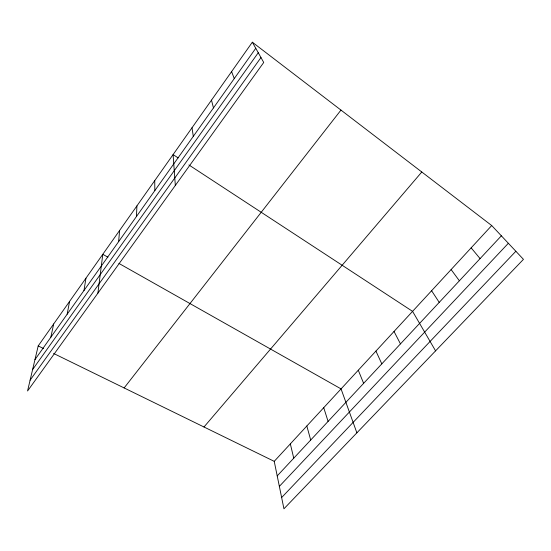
<?xml version="1.0" encoding="UTF-8"?>
<svg xmlns="http://www.w3.org/2000/svg" width="551" height="551" viewBox="0 0 551 551"><rect width="100%" height="100%" fill="white"/><g stroke="black" fill="none" stroke-linecap="round" stroke-linejoin="round"><path stroke-width="0.83" d="M136.455 216.509L136.923 205.895M118.623 241.655L119.615 230.449M97.892 293.153L102.789 254.307L107.92 257.2M83.986 290.494L85.949 278.193M67.167 314.208L69.584 301.404M50.837 337.24L53.667 323.967M38.198 345.918L27.55 391.003L263.729 62.463L252.337 42.207L38.198 345.918L43.591 348.556M34.961 359.624L255.76 48.281M32.612 369.556L258.261 52.731M30.098 380.218L260.967 57.552M124.133 387.945L340.966 110.09M203.987 426.991L421.79 172.002M274.233 461.345L491.712 225.552L523.45 259.349L283.937 508.793L274.233 461.345L53.599 353.453M277.208 475.899L501.362 235.828M279.35 486.381L508.353 243.273M281.637 497.553L515.86 251.263M118.913 263.412L341.055 388.896L356.876 432.831M178.125 157.889L173.097 154.597L175.328 185.439M188.91 164.949L412.575 311.356L435.579 350.863M252.337 42.207L491.712 225.552M471.146 247.847L480.086 258.612M451.117 269.57L459.382 280.783M431.598 290.728L439.223 302.375M394.027 331.468L400.46 343.893M375.934 351.077L381.809 363.867M358.281 370.217L363.626 383.344M231.599 71.623L234.265 78.586M323.733 407.671L328.079 421.419M306.831 425.992L310.702 440.029M211.494 100.13L213.457 107.927M290.336 443.879L293.745 458.184M192.003 127.777L193.305 136.352M154.741 180.625L154.824 190.605"/></g></svg>
